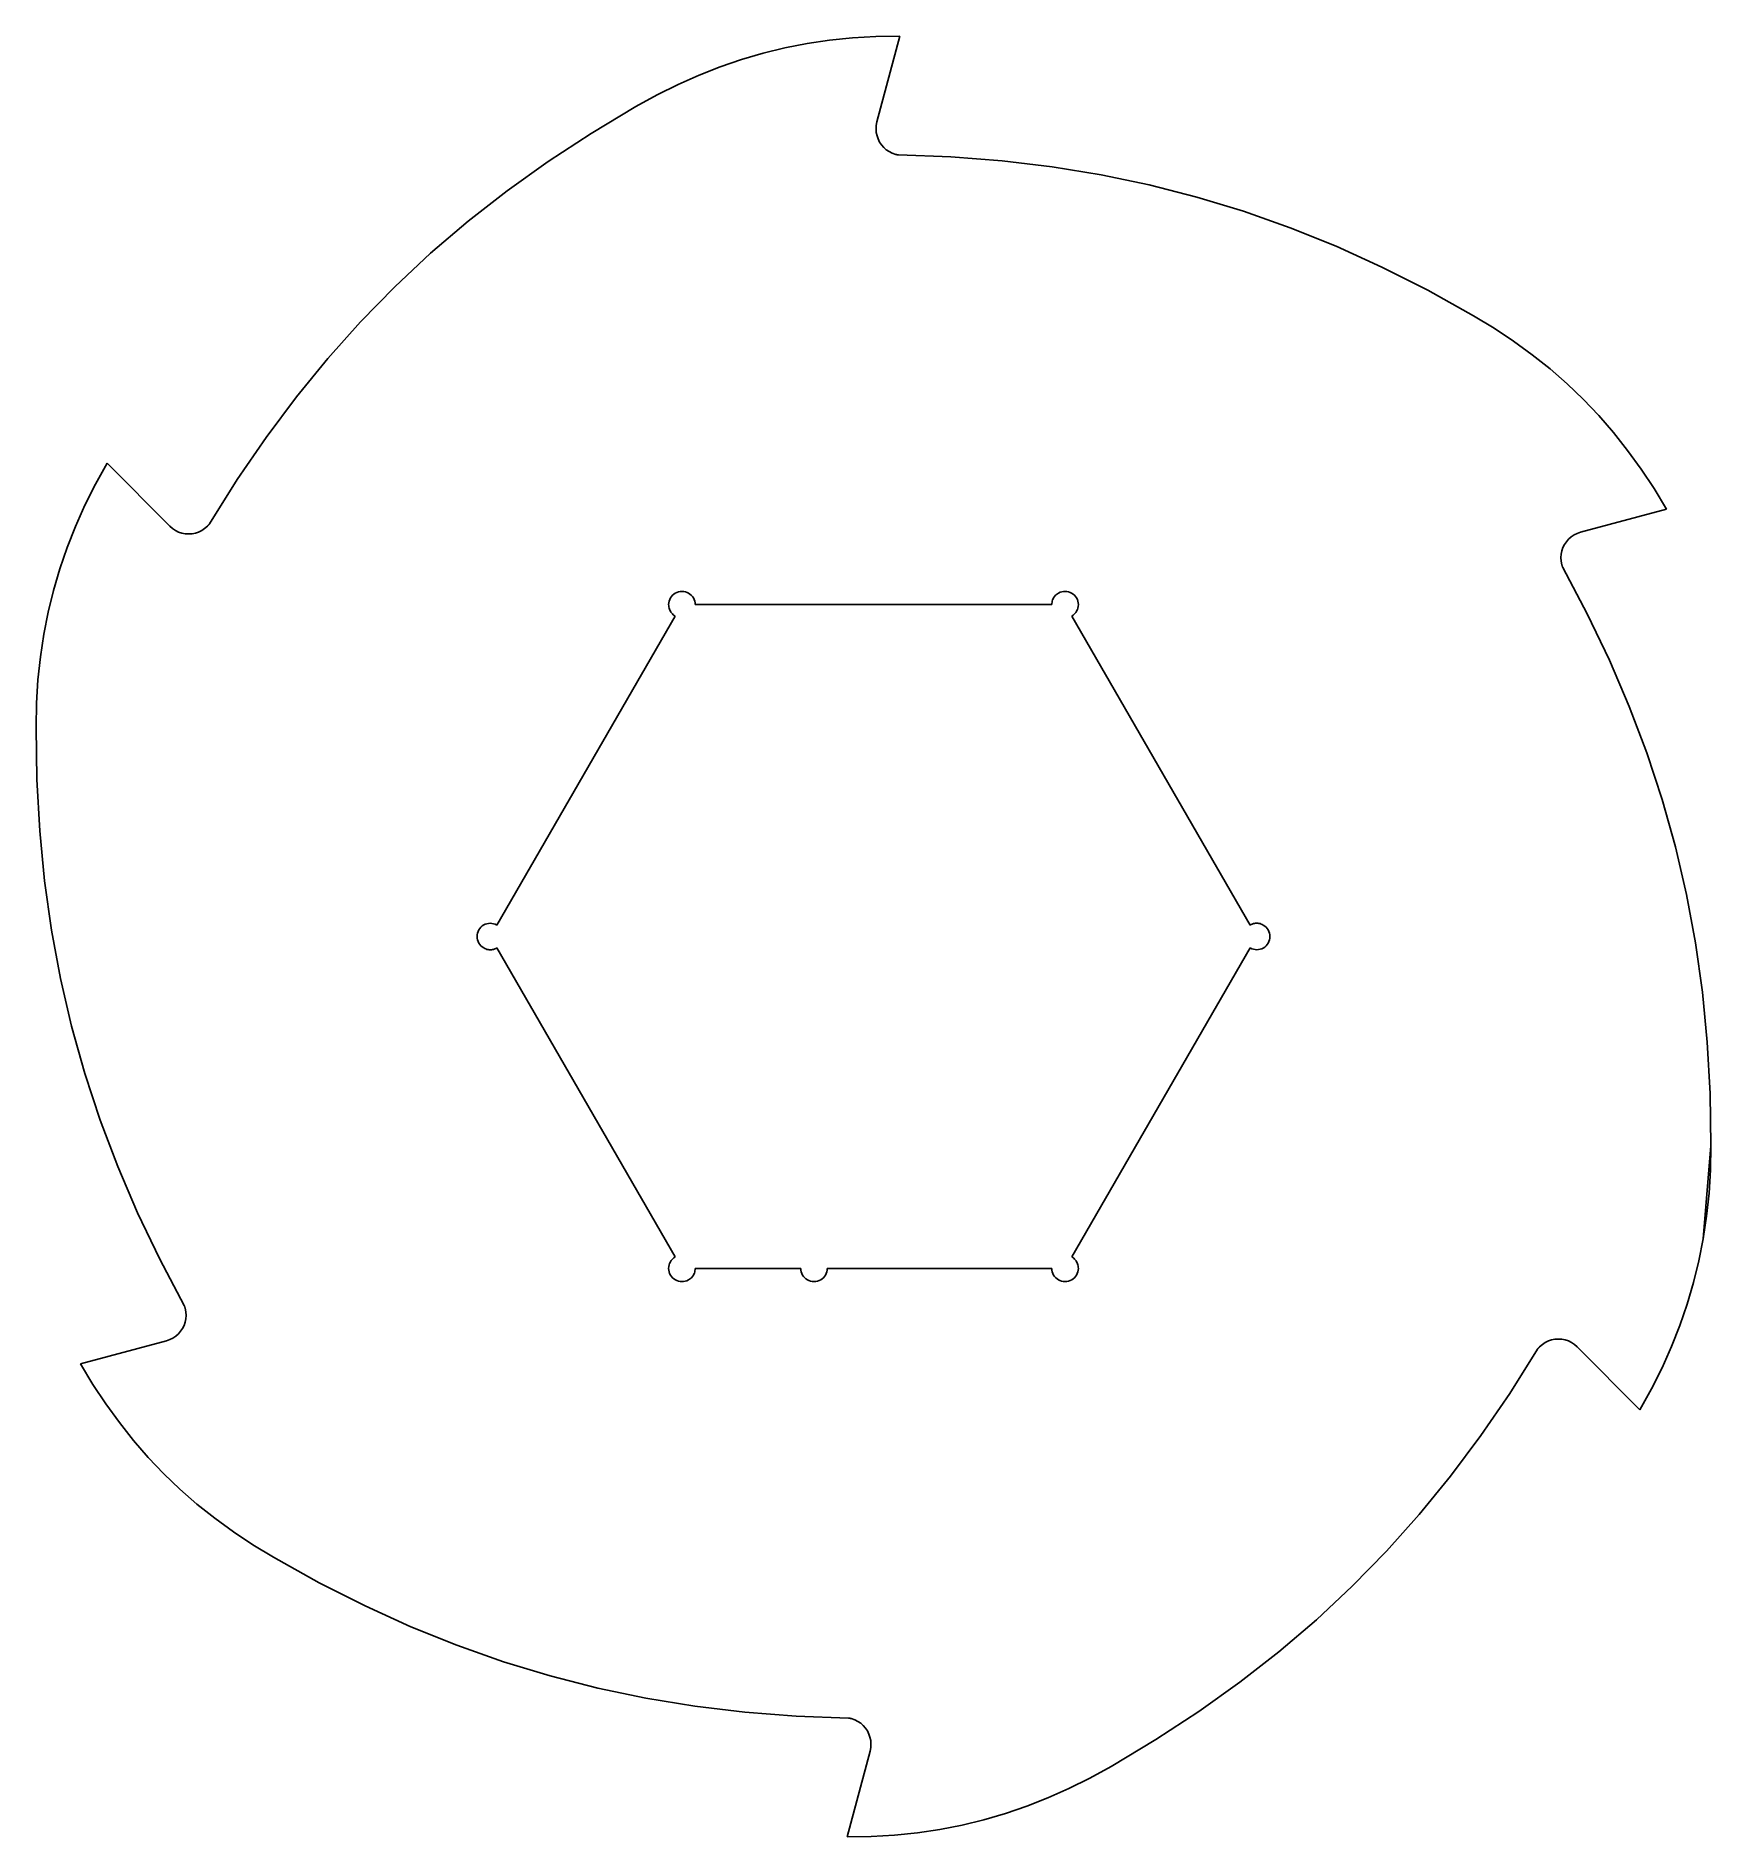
# Model space of a CAD drawing. Header units: metres. Extents: x -3.7 to 63.9, y -36.3 to 36.4.
import ezdxf

# ---------------------------------------------------------------- set-up
doc = ezdxf.new("R2010")
doc.units = ezdxf.units.M

msp = doc.modelspace()

# ---------------------------------------------------------------- linework, layer by layer
for p, q in [((30.2143, 36.384), (29.2671, 36.3276)), ((31.1838, 36.4026), (30.2143, 36.384)), ((30.254, 32.9324), (31.1838, 36.4026)), ((25.6554, 35.7131), (24.7854, 35.4591)), ((26.5363, 35.9263), (25.6554, 35.7131)), ((27.4304, 36.0994), (26.5363, 35.9263)), ((28.3399, 36.233), (27.4304, 36.0994)), ((29.2671, 36.3276), (28.3399, 36.233)), ((23.9239, 35.1638), (23.0688, 34.8265)), ((24.7854, 35.4591), (23.9239, 35.1638)), ((22.2177, 34.4467), (21.3683, 34.0236)), ((23.0688, 34.8265), (22.2177, 34.4467)), ((20.5184, 33.5568), (18.7029, 32.4682)), ((21.3683, 34.0236), (20.5184, 33.5568)), ((30.2172, 32.6477), (30.2258, 32.7896)), ((30.2258, 32.7896), (30.254, 32.9324)), ((18.7029, 32.4682), (16.9692, 31.3346)), ((30.2274, 32.5082), (30.2172, 32.6477)), ((30.2553, 32.3728), (30.2274, 32.5082)), ((30.3001, 32.2429), (30.2553, 32.3728)), ((30.3609, 32.1202), (30.3001, 32.2429)), ((30.4368, 32.0062), (30.3609, 32.1202)), ((16.9692, 31.3346), (15.3133, 30.1522)), ((30.5268, 31.9024), (30.4368, 32.0062)), ((30.6302, 31.8105), (30.5268, 31.9024)), ((30.7459, 31.732), (30.6302, 31.8105)), ((30.8731, 31.6685), (30.7459, 31.732)), ((31.0109, 31.6214), (30.8731, 31.6685)), ((31.021, 31.6188), (31.0109, 31.6214)), ((31.0309, 31.6162), (31.021, 31.6188)), ((31.0406, 31.6139), (31.0309, 31.6162)), ((31.0502, 31.6116), (31.0406, 31.6139)), ((31.0598, 31.6095), (31.0502, 31.6116)), ((31.0694, 31.6074), (31.0598, 31.6095)), ((31.0789, 31.6055), (31.0694, 31.6074)), ((31.0885, 31.6036), (31.0789, 31.6055)), ((31.0983, 31.6018), (31.0885, 31.6036)), ((31.1082, 31.6001), (31.0983, 31.6018)), ((31.1182, 31.5985), (31.1082, 31.6001)), ((31.1286, 31.5969), (31.1182, 31.5985)), ((33.2439, 31.5158), (31.1286, 31.5969)), ((35.3092, 31.3558), (33.2439, 31.5158)), ((37.3296, 31.1156), (35.3092, 31.3558)), ((39.3104, 30.7937), (37.3296, 31.1156)), ((41.2568, 30.3886), (39.3104, 30.7937)), ((15.3133, 30.1522), (13.7316, 28.9171)), ((43.1739, 29.8988), (41.2568, 30.3886)), ((45.0669, 29.323), (43.1739, 29.8988)), ((46.941, 28.6597), (45.0669, 29.323)), ((13.7316, 28.9171), (12.22, 27.6257)), ((48.8015, 27.9074), (46.941, 28.6597)), ((50.6534, 27.0646), (48.8015, 27.9074)), ((12.22, 27.6257), (10.7748, 26.2742)), ((52.5021, 26.13), (50.6534, 27.0646)), ((10.7748, 26.2742), (9.39218, 24.8589)), ((54.3526, 25.102), (52.5021, 26.13)), ((9.39218, 24.8589), (8.06816, 23.3758)), ((55.1818, 24.5993), (54.3526, 25.102)), ((55.9728, 24.0753), (55.1818, 24.5993)), ((56.7273, 23.5281), (55.9728, 24.0753)), ((8.06816, 23.3758), (6.79895, 21.8214)), ((57.447, 22.9562), (56.7273, 23.5281)), ((58.1335, 22.3578), (57.447, 22.9562)), ((58.7884, 21.7313), (58.1335, 22.3578)), ((6.79895, 21.8214), (5.5807, 20.1917)), ((59.4136, 21.075), (58.7884, 21.7313)), ((60.0105, 20.3873), (59.4136, 21.075)), ((60.5809, 19.6664), (60.0105, 20.3873)), ((5.5807, 20.1917), (4.40955, 18.4831)), ((61.1265, 18.9107), (60.5809, 19.6664)), ((-0.852615, 19.1424), (-1.3212, 18.2935)), ((1.68771, 16.6021), (-0.852615, 19.1424)), ((-1.3212, 18.2935), (-1.746, 17.445)), ((4.40955, 18.4831), (3.28165, 16.6917)), ((61.6489, 18.1186), (61.1265, 18.9107)), ((62.1498, 17.2884), (61.6489, 18.1186)), ((-1.746, 17.445), (-2.12764, 16.5947)), ((58.6796, 16.3585), (62.1498, 17.2884)), ((-2.12764, 16.5947), (-2.46671, 15.7403)), ((1.79733, 16.5063), (1.68771, 16.6021)), ((1.91597, 16.4279), (1.79733, 16.5063)), ((2.04182, 16.3669), (1.91597, 16.4279)), ((2.17308, 16.3234), (2.04182, 16.3669)), ((2.30795, 16.2973), (2.17308, 16.3234)), ((2.44463, 16.2885), (2.30795, 16.2973)), ((2.5813, 16.2973), (2.44463, 16.2885)), ((2.71617, 16.3234), (2.5813, 16.2973)), ((2.84744, 16.3669), (2.71617, 16.3234)), ((2.97328, 16.4279), (2.84744, 16.3669)), ((3.09192, 16.5063), (2.97328, 16.4279)), ((3.20154, 16.6021), (3.09192, 16.5063)), ((3.20889, 16.6095), (3.20154, 16.6021)), ((3.21603, 16.6168), (3.20889, 16.6095)), ((3.22296, 16.624), (3.21603, 16.6168)), ((3.22974, 16.6313), (3.22296, 16.624)), ((3.23639, 16.6385), (3.22974, 16.6313)), ((3.24292, 16.6457), (3.23639, 16.6385)), ((3.24939, 16.653), (3.24292, 16.6457)), ((3.2558, 16.6604), (3.24939, 16.653)), ((3.26221, 16.668), (3.2558, 16.6604)), ((3.26863, 16.6757), (3.26221, 16.668)), ((3.2751, 16.6836), (3.26863, 16.6757)), ((3.28165, 16.6917), (3.2751, 16.6836)), ((58.1055, 15.9738), (58.1956, 16.0775)), ((58.1956, 16.0775), (58.2989, 16.1694)), ((58.2989, 16.1694), (58.4146, 16.2479)), ((58.4146, 16.2479), (58.5418, 16.3115)), ((58.5418, 16.3115), (58.6796, 16.3585)), ((-2.46671, 15.7403), (-2.76384, 14.8795)), ((57.886, 15.3323), (57.8961, 15.4718)), ((57.8945, 15.1904), (57.886, 15.3323)), ((57.8961, 15.4718), (57.924, 15.6072)), ((57.924, 15.6072), (57.9688, 15.7371)), ((57.9688, 15.7371), (58.0296, 15.8598)), ((58.0296, 15.8598), (58.1055, 15.9738)), ((-2.76384, 14.8795), (-3.01964, 14.0099)), ((57.9227, 15.0475), (57.8945, 15.1904)), ((57.9254, 15.0374), (57.9227, 15.0475)), ((57.9282, 15.0276), (57.9254, 15.0374)), ((57.931, 15.018), (57.9282, 15.0276)), ((57.9339, 15.0085), (57.931, 15.018)), ((57.9368, 14.9991), (57.9339, 15.0085)), ((57.9398, 14.9899), (57.9368, 14.9991)), ((57.9429, 14.9806), (57.9398, 14.9899)), ((57.9461, 14.9713), (57.9429, 14.9806)), ((57.9494, 14.962), (57.9461, 14.9713)), ((57.9529, 14.9526), (57.9494, 14.962)), ((57.9565, 14.9431), (57.9529, 14.9526)), ((57.9603, 14.9333), (57.9565, 14.9431)), ((58.9477, 13.0608), (57.9603, 14.9333)), ((-3.01964, 14.0099), (-3.23471, 13.1295)), ((21.9942, 13.8138), (22.0456, 13.8591)), ((22.0456, 13.8591), (22.1025, 13.8975)), ((22.1025, 13.8975), (22.1644, 13.9285)), ((22.1644, 13.9285), (22.2304, 13.9515)), ((22.2304, 13.9515), (22.3, 13.9657)), ((22.3, 13.9657), (22.3727, 13.9706)), ((22.3727, 13.9706), (22.4453, 13.9657)), ((22.4453, 13.9657), (22.515, 13.9515)), ((22.515, 13.9515), (22.581, 13.9286)), ((22.581, 13.9286), (22.6428, 13.8975)), ((22.6428, 13.8975), (22.6997, 13.8591)), ((22.6997, 13.8591), (22.7511, 13.8138)), ((37.4726, 13.8126), (37.5074, 13.844)), ((37.5074, 13.844), (37.5453, 13.8728)), ((37.5453, 13.8728), (37.5864, 13.8989)), ((37.5864, 13.8989), (37.6518, 13.931)), ((37.6518, 13.931), (37.7192, 13.9535)), ((37.7192, 13.9535), (37.7879, 13.9666)), ((37.7879, 13.9666), (37.8569, 13.9707)), ((37.8569, 13.9707), (37.9254, 13.9659)), ((37.9254, 13.9659), (37.9926, 13.9524)), ((37.9926, 13.9524), (38.0574, 13.9305)), ((38.0574, 13.9305), (38.1192, 13.9004)), ((38.1192, 13.9004), (38.177, 13.8624)), ((38.177, 13.8624), (38.2298, 13.8167)), ((-3.23471, 13.1295), (-3.4097, 12.2358)), ((21.8375, 13.4354), (21.8423, 13.508)), ((21.8395, 13.3867), (21.8375, 13.4354)), ((21.8454, 13.3395), (21.8395, 13.3867)), ((21.8423, 13.508), (21.8566, 13.5777)), ((21.8553, 13.2937), (21.8454, 13.3395)), ((21.8689, 13.2495), (21.8553, 13.2937)), ((21.8566, 13.5777), (21.8795, 13.6437)), ((21.8863, 13.2072), (21.8689, 13.2495)), ((21.8795, 13.6437), (21.9105, 13.7055)), ((21.9073, 13.1667), (21.8863, 13.2072)), ((21.9318, 13.1283), (21.9073, 13.1667)), ((21.9105, 13.7055), (21.949, 13.7625)), ((21.9598, 13.092), (21.9318, 13.1283)), ((21.949, 13.7625), (21.9942, 13.8138)), ((22.7511, 13.8138), (22.7964, 13.7625)), ((22.7964, 13.7625), (22.8348, 13.7055)), ((22.8348, 13.7055), (22.8658, 13.6437)), ((22.8658, 13.6437), (22.8888, 13.5777)), ((22.8888, 13.5777), (22.903, 13.508)), ((22.903, 13.508), (22.9079, 13.4354)), ((22.9079, 13.4354), (37.3188, 13.4354)), ((37.3188, 13.4354), (37.3208, 13.484)), ((37.3208, 13.484), (37.3268, 13.5313)), ((37.3268, 13.5313), (37.3366, 13.5771)), ((37.3366, 13.5771), (37.3503, 13.6212)), ((37.3503, 13.6212), (37.3676, 13.6636)), ((37.3676, 13.6636), (37.3886, 13.7041)), ((37.3886, 13.7041), (37.4132, 13.7425)), ((37.4132, 13.7425), (37.4412, 13.7787)), ((37.4412, 13.7787), (37.4726, 13.8126)), ((38.2298, 13.8167), (38.277, 13.7635)), ((38.281, 13.1125), (38.2353, 13.0596)), ((38.277, 13.7635), (38.3176, 13.703)), ((38.319, 13.1702), (38.281, 13.1125)), ((38.3176, 13.703), (38.3496, 13.6377)), ((38.3491, 13.232), (38.319, 13.1702)), ((38.371, 13.2969), (38.3491, 13.232)), ((38.3496, 13.6377), (38.3721, 13.5702)), ((38.3845, 13.364), (38.371, 13.2969)), ((38.3721, 13.5702), (38.3853, 13.5016)), ((38.3893, 13.4325), (38.3845, 13.364)), ((38.3853, 13.5016), (38.3893, 13.4325)), ((14.8996, 0.491669), (22.1051, 12.9719)), ((21.9913, 13.0582), (21.9598, 13.092)), ((22.026, 13.0267), (21.9913, 13.0582)), ((22.0639, 12.9979), (22.026, 13.0267)), ((22.1051, 12.9719), (22.0639, 12.9979)), ((38.1821, 13.0124), (38.1216, 12.9719)), ((38.1216, 12.9719), (45.3271, 0.491669)), ((38.2353, 13.0596), (38.1821, 13.0124)), ((59.8418, 11.1923), (58.9477, 13.0608)), ((-3.4097, 12.2358), (-3.54518, 11.3266)), ((-3.54518, 11.3266), (-3.64178, 10.3996)), ((60.644, 9.3224), (59.8418, 11.1923)), ((-3.64178, 10.3996), (-3.70012, 9.45248)), ((-3.70012, 9.45248), (-3.72079, 8.48306)), ((61.3556, 7.446), (60.644, 9.3224)), ((-3.72079, 8.48306), (-3.68581, 6.36647)), ((61.978, 5.55785), (61.3556, 7.446)), ((-3.68581, 6.36647), (-3.57092, 4.29819)), ((62.5124, 3.65273), (61.978, 5.55785)), ((-3.57092, 4.29819), (-3.3748, 2.27296)), ((62.9603, 1.72542), (62.5124, 3.65273)), ((-3.3748, 2.27296), (-3.09612, 0.285614)), ((63.3228, -0.229294), (62.9603, 1.72542)), ((-3.09612, 0.285614), (-2.73352, -1.6691)), ((14.0967, 0.025284), (14.1008, 0.094315)), ((14.1015, -0.043213), (14.0967, 0.025284)), ((14.1008, 0.094315), (14.1139, 0.162979)), ((14.1139, 0.162979), (14.1364, 0.230423)), ((14.1364, 0.230423), (14.1685, 0.295761)), ((14.1685, 0.295761), (14.209, 0.356216)), ((14.209, 0.356216), (14.2562, 0.409424)), ((14.2562, 0.409424), (14.3091, 0.455154)), ((14.3091, 0.455154), (14.3669, 0.493179)), ((14.3669, 0.493179), (14.4286, 0.523254)), ((14.4286, 0.523254), (14.4935, 0.545135)), ((14.4935, 0.545135), (14.5606, 0.558624)), ((14.5606, 0.558624), (14.6291, 0.563461)), ((14.6291, 0.563461), (14.6982, 0.559418)), ((14.6982, 0.559418), (14.7668, 0.546249)), ((14.7668, 0.546249), (14.8343, 0.523758)), ((14.8343, 0.523758), (14.8996, 0.491669)), ((45.3271, 0.491669), (45.3702, 0.514252)), ((45.3702, 0.514252), (45.4142, 0.532715)), ((45.4142, 0.532715), (45.4587, 0.547089)), ((45.4587, 0.547089), (45.5038, 0.557358)), ((45.5038, 0.557358), (45.5492, 0.563507)), ((45.5492, 0.563507), (45.5947, 0.565567)), ((45.5947, 0.565567), (45.6402, 0.563507)), ((45.6402, 0.563507), (45.6856, 0.557358)), ((45.6856, 0.557358), (45.7307, 0.547089)), ((45.7307, 0.547089), (45.7753, 0.532715)), ((45.7753, 0.532715), (45.8192, 0.514252)), ((45.8192, 0.514252), (45.8623, 0.491669)), ((45.8623, 0.491669), (45.9228, 0.451126)), ((45.9228, 0.451126), (45.976, 0.403976)), ((45.976, 0.403976), (46.0217, 0.351074)), ((46.0217, 0.351074), (46.0597, 0.29332)), ((46.0597, 0.29332), (46.0898, 0.231567)), ((46.0898, 0.231567), (46.1117, 0.166687)), ((46.1117, 0.166687), (46.1252, 0.099548)), ((46.1252, 0.099548), (46.13, 0.031021)), ((46.13, 0.031021), (46.126, -0.037994)), ((14.115, -0.110352), (14.1015, -0.043213)), ((14.1369, -0.175232), (14.115, -0.110352)), ((14.167, -0.236984), (14.1369, -0.175232)), ((14.205, -0.294754), (14.167, -0.236984)), ((14.2507, -0.347641), (14.205, -0.294754)), ((14.3039, -0.394806), (14.2507, -0.347641)), ((14.3644, -0.435349), (14.3039, -0.394806)), ((14.4075, -0.457916), (14.3644, -0.435349)), ((14.4514, -0.476395), (14.4075, -0.457916)), ((14.496, -0.490768), (14.4514, -0.476395)), ((14.5411, -0.501022), (14.496, -0.490768)), ((14.5865, -0.507187), (14.5411, -0.501022)), ((14.632, -0.509232), (14.5865, -0.507187)), ((14.6776, -0.507187), (14.632, -0.509232)), ((14.7229, -0.501022), (14.6776, -0.507187)), ((14.768, -0.490768), (14.7229, -0.501022)), ((14.8126, -0.476395), (14.768, -0.490768)), ((14.8565, -0.457916), (14.8126, -0.476395)), ((14.8996, -0.435349), (14.8565, -0.457916)), ((22.1051, -12.9156), (14.8996, -0.435349)), ((45.3271, -0.435349), (38.1216, -12.9156)), ((45.3924, -0.467422), (45.3271, -0.435349)), ((45.4599, -0.489929), (45.3924, -0.467422)), ((45.5285, -0.503082), (45.4599, -0.489929)), ((45.5976, -0.507126), (45.5285, -0.503082)), ((45.6661, -0.502304), (45.5976, -0.507126)), ((45.7332, -0.488815), (45.6661, -0.502304)), ((45.7981, -0.466919), (45.7332, -0.488815)), ((45.8599, -0.436844), (45.7981, -0.466919)), ((45.9176, -0.398834), (45.8599, -0.436844)), ((45.9705, -0.353104), (45.9176, -0.398834)), ((46.0177, -0.299896), (45.9705, -0.353104)), ((46.0582, -0.239441), (46.0177, -0.299896)), ((46.0903, -0.174103), (46.0582, -0.239441)), ((46.1128, -0.106659), (46.0903, -0.174103)), ((46.126, -0.037994), (46.1128, -0.106659)), ((63.6015, -2.21664), (63.3228, -0.229294)), ((-2.73352, -1.6691), (-2.28569, -3.59642)), ((63.7977, -4.24187), (63.6015, -2.21664)), ((-2.28569, -3.59642), (-1.75127, -5.50154)), ((63.9126, -6.31015), (63.7977, -4.24187)), ((-1.75127, -5.50154), (-1.12892, -7.38969)), ((63.9475, -8.42671), (63.9126, -6.31015)), ((-1.12892, -7.38969), (-0.417313, -9.2661)), ((63.6364, -12.1794), (63.9475, -8.42671)), ((63.9475, -8.42673), (63.6364, -12.1794)), ((63.9268, -9.39613), (63.9475, -8.42673)), ((-0.417313, -9.2661), (0.384872, -11.136)), ((63.8685, -10.3432), (63.9268, -9.39613)), ((63.7719, -11.2702), (63.8685, -10.3432)), ((0.384872, -11.136), (1.27902, -13.0045)), ((63.6364, -12.1794), (63.7719, -11.2702)), ((63.4614, -13.0732), (63.6364, -12.1794)), ((1.27902, -13.0045), (2.26643, -14.877)), ((21.9077, -13.1139), (21.9457, -13.0562)), ((21.9457, -13.0562), (21.9914, -13.0033)), ((21.9914, -13.0033), (22.0446, -12.9561)), ((22.0446, -12.9561), (22.1051, -12.9156)), ((38.1216, -12.9156), (38.1628, -12.9416)), ((38.1628, -12.9416), (38.2007, -12.9704)), ((38.2007, -12.9704), (38.2355, -13.0018)), ((38.2355, -13.0018), (38.2669, -13.0357)), ((38.2669, -13.0357), (38.2949, -13.072)), ((38.2949, -13.072), (38.3194, -13.1104)), ((63.2464, -13.9536), (63.4614, -13.0732)), ((21.8374, -13.3762), (21.8422, -13.3077)), ((21.8414, -13.4452), (21.8374, -13.3762)), ((21.8546, -13.5139), (21.8414, -13.4452)), ((21.8422, -13.3077), (21.8557, -13.2406)), ((21.8771, -13.5813), (21.8546, -13.5139)), ((21.8557, -13.2406), (21.8776, -13.1757)), ((21.9092, -13.6467), (21.8771, -13.5813)), ((21.8776, -13.1757), (21.9077, -13.1139)), ((21.9497, -13.7072), (21.9092, -13.6467)), ((21.9969, -13.7604), (21.9497, -13.7072)), ((22.0498, -13.8061), (21.9969, -13.7604)), ((22.1075, -13.8441), (22.0498, -13.8061)), ((22.6814, -13.8165), (22.6403, -13.8426)), ((22.7194, -13.7877), (22.6814, -13.8165)), ((22.7541, -13.7563), (22.7194, -13.7877)), ((22.7855, -13.7224), (22.7541, -13.7563)), ((22.8135, -13.6862), (22.7855, -13.7224)), ((22.8381, -13.6478), (22.8135, -13.6862)), ((22.8591, -13.6073), (22.8381, -13.6478)), ((22.8764, -13.5649), (22.8591, -13.6073)), ((22.8901, -13.5208), (22.8764, -13.5649)), ((22.8999, -13.475), (22.8901, -13.5208)), ((22.9059, -13.4277), (22.8999, -13.475)), ((22.9079, -13.3791), (22.9059, -13.4277)), ((27.1763, -13.3791), (22.9079, -13.3791)), ((27.1812, -13.4517), (27.1763, -13.3791)), ((27.1954, -13.5214), (27.1812, -13.4517)), ((27.2184, -13.5874), (27.1954, -13.5214)), ((27.2494, -13.6492), (27.2184, -13.5874)), ((27.2878, -13.7061), (27.2494, -13.6492)), ((27.3331, -13.7575), (27.2878, -13.7061)), ((27.3845, -13.8028), (27.3331, -13.7575)), ((27.4414, -13.8412), (27.3845, -13.8028)), ((28.0386, -13.8028), (27.9817, -13.8412)), ((28.09, -13.7575), (28.0386, -13.8028)), ((28.1352, -13.7061), (28.09, -13.7575)), ((28.1737, -13.6492), (28.1352, -13.7061)), ((28.2047, -13.5874), (28.1737, -13.6492)), ((28.2276, -13.5214), (28.2047, -13.5874)), ((28.2419, -13.4517), (28.2276, -13.5214)), ((28.2468, -13.3791), (28.2419, -13.4517)), ((37.3188, -13.3791), (28.2468, -13.3791)), ((37.3237, -13.4517), (37.3188, -13.3791)), ((37.3379, -13.5214), (37.3237, -13.4517)), ((37.3609, -13.5874), (37.3379, -13.5214)), ((37.3919, -13.6492), (37.3609, -13.5874)), ((37.4303, -13.7061), (37.3919, -13.6492)), ((37.4756, -13.7575), (37.4303, -13.7061)), ((37.527, -13.8028), (37.4756, -13.7575)), ((37.5839, -13.8412), (37.527, -13.8028)), ((38.1811, -13.8028), (38.1242, -13.8412)), ((38.2325, -13.7575), (38.1811, -13.8028)), ((38.2777, -13.7061), (38.2325, -13.7575)), ((38.3162, -13.6492), (38.2777, -13.7061)), ((38.3472, -13.5874), (38.3162, -13.6492)), ((38.3194, -13.1104), (38.3404, -13.1508)), ((38.3404, -13.1508), (38.3578, -13.1932)), ((38.3701, -13.5214), (38.3472, -13.5874)), ((38.3578, -13.1932), (38.3714, -13.2374)), ((38.3844, -13.4517), (38.3701, -13.5214)), ((38.3714, -13.2374), (38.3813, -13.2832)), ((38.3813, -13.2832), (38.3872, -13.3304)), ((38.3893, -13.3791), (38.3844, -13.4517)), ((38.3872, -13.3304), (38.3893, -13.3791)), ((22.1693, -13.8742), (22.1075, -13.8441)), ((22.2341, -13.8961), (22.1693, -13.8742)), ((22.3013, -13.9095), (22.2341, -13.8961)), ((22.3698, -13.9144), (22.3013, -13.9095)), ((22.4388, -13.9103), (22.3698, -13.9144)), ((22.5075, -13.8972), (22.4388, -13.9103)), ((22.575, -13.8747), (22.5075, -13.8972)), ((22.6403, -13.8426), (22.575, -13.8747)), ((27.5032, -13.8722), (27.4414, -13.8412)), ((27.5693, -13.8952), (27.5032, -13.8722)), ((27.6389, -13.9094), (27.5693, -13.8952)), ((27.7115, -13.9143), (27.6389, -13.9094)), ((27.7842, -13.9094), (27.7115, -13.9143)), ((27.8538, -13.8952), (27.7842, -13.9094)), ((27.9199, -13.8722), (27.8538, -13.8952)), ((27.9817, -13.8412), (27.9199, -13.8722)), ((37.6457, -13.8722), (37.5839, -13.8412)), ((37.7118, -13.8952), (37.6457, -13.8722)), ((37.7814, -13.9094), (37.7118, -13.8952)), ((37.854, -13.9143), (37.7814, -13.9094)), ((37.9267, -13.9094), (37.854, -13.9143)), ((37.9963, -13.8952), (37.9267, -13.9094)), ((38.0624, -13.8722), (37.9963, -13.8952)), ((38.1242, -13.8412), (38.0624, -13.8722)), ((62.9906, -14.8231), (63.2464, -13.9536)), ((2.26643, -14.877), (2.2702, -14.8867)), ((2.2702, -14.8867), (2.27382, -14.8963)), ((2.27382, -14.8963), (2.27728, -14.9057)), ((2.27728, -14.9057), (2.28061, -14.915)), ((2.28061, -14.915), (2.28381, -14.9243)), ((2.28381, -14.9243), (2.28691, -14.9335)), ((2.28691, -14.9335), (2.28992, -14.9428)), ((2.28992, -14.9428), (2.29283, -14.9522)), ((2.29283, -14.9522), (2.2957, -14.9617)), ((2.2957, -14.9617), (2.29849, -14.9713)), ((2.29849, -14.9713), (2.30127, -14.9811)), ((2.30127, -14.9811), (2.30402, -14.9912)), ((2.30402, -14.9912), (2.33217, -15.134)), ((2.34073, -15.276), (2.3306, -15.4154)), ((2.33217, -15.134), (2.34073, -15.276)), ((62.6934, -15.684), (62.9906, -14.8231)), ((2.12119, -15.9175), (2.03113, -16.0212)), ((2.19707, -15.8035), (2.12119, -15.9175)), ((2.25787, -15.6807), (2.19707, -15.8035)), ((2.30267, -15.5509), (2.25787, -15.6807)), ((2.3306, -15.4154), (2.30267, -15.5509)), ((62.3544, -16.5384), (62.6934, -15.684)), ((1.54709, -16.3022), (-1.92307, -17.232)), ((1.68488, -16.2552), (1.54709, -16.3022)), ((1.81207, -16.1916), (1.68488, -16.2552)), ((1.9278, -16.1131), (1.81207, -16.1916)), ((2.03113, -16.0212), (1.9278, -16.1131)), ((55.8172, -18.4268), (56.9451, -16.6354)), ((56.9451, -16.6354), (56.9516, -16.6272)), ((56.9516, -16.6272), (56.9581, -16.6193)), ((56.9581, -16.6193), (56.9645, -16.6116)), ((56.9645, -16.6116), (56.9709, -16.6041)), ((56.9709, -16.6041), (56.9773, -16.5967)), ((56.9773, -16.5967), (56.9838, -16.5894)), ((56.9838, -16.5894), (56.9903, -16.5821)), ((56.9903, -16.5821), (56.997, -16.5749)), ((56.997, -16.5749), (57.0037, -16.5677)), ((57.0037, -16.5677), (57.0107, -16.5605)), ((57.0107, -16.5605), (57.0178, -16.5532)), ((57.0178, -16.5532), (57.0252, -16.5457)), ((57.0252, -16.5457), (57.1348, -16.4499)), ((57.1348, -16.4499), (57.2534, -16.3716)), ((57.2534, -16.3716), (57.3793, -16.3106)), ((57.3793, -16.3106), (57.5105, -16.2671)), ((57.5105, -16.2671), (57.6454, -16.2409)), ((57.6454, -16.2409), (57.7821, -16.2322)), ((57.7821, -16.2322), (57.9187, -16.2409)), ((57.9187, -16.2409), (58.0536, -16.2671)), ((58.0536, -16.2671), (58.1849, -16.3106)), ((58.1849, -16.3106), (58.3107, -16.3716)), ((58.3107, -16.3716), (58.4294, -16.4499)), ((58.4294, -16.4499), (58.539, -16.5457)), ((58.539, -16.5457), (61.0793, -19.0861)), ((61.9727, -17.3887), (62.3544, -16.5384)), ((-1.92307, -17.232), (-1.42218, -18.0623)), ((61.5479, -18.2372), (61.9727, -17.3887)), ((-1.42218, -18.0623), (-0.89978, -18.8544)), ((-0.89978, -18.8544), (-0.354202, -19.6101)), ((54.646, -20.1354), (55.8172, -18.4268)), ((61.0793, -19.0861), (61.5479, -18.2372)), ((-0.354202, -19.6101), (0.216217, -20.3309)), ((0.216217, -20.3309), (0.813156, -21.0187)), ((53.4277, -21.765), (54.646, -20.1354)), ((0.813156, -21.0187), (1.43828, -21.675)), ((1.43828, -21.675), (2.09325, -22.3015)), ((52.1586, -23.3195), (53.4277, -21.765)), ((2.09325, -22.3015), (2.77972, -22.8999)), ((2.77972, -22.8999), (3.49939, -23.4718)), ((3.49939, -23.4718), (4.25391, -24.019)), ((50.8345, -24.8026), (52.1586, -23.3195)), ((4.25391, -24.019), (5.04492, -24.543)), ((5.04492, -24.543), (5.87413, -25.0456)), ((5.87413, -25.0456), (7.72464, -26.0737)), ((49.4519, -26.2179), (50.8345, -24.8026)), ((7.72464, -26.0737), (9.57327, -27.0083)), ((48.0067, -27.5694), (49.4519, -26.2179)), ((9.57327, -27.0083), (11.4252, -27.8511)), ((46.4951, -28.8608), (48.0067, -27.5694)), ((11.4252, -27.8511), (13.2857, -28.6034)), ((13.2857, -28.6034), (15.1598, -29.2667)), ((44.9134, -30.0958), (46.4951, -28.8608)), ((15.1598, -29.2667), (17.0528, -29.8425)), ((17.0528, -29.8425), (18.9699, -30.3323)), ((18.9699, -30.3323), (20.9163, -30.7374)), ((43.2576, -31.2783), (44.9134, -30.0958)), ((20.9163, -30.7374), (22.8971, -31.0593)), ((22.8971, -31.0593), (24.9176, -31.2995)), ((41.5238, -32.4119), (43.2576, -31.2783)), ((24.9176, -31.2995), (26.9828, -31.4595)), ((26.9828, -31.4595), (29.0982, -31.5406)), ((29.0982, -31.5406), (29.1085, -31.5421)), ((29.1085, -31.5421), (29.1185, -31.5438)), ((29.1185, -31.5438), (29.1284, -31.5455)), ((29.1284, -31.5455), (29.1382, -31.5473)), ((29.1382, -31.5473), (29.1478, -31.5491)), ((29.1478, -31.5491), (29.1573, -31.5511)), ((29.1573, -31.5511), (29.1669, -31.5531)), ((29.1669, -31.5531), (29.1765, -31.5553)), ((29.1765, -31.5553), (29.1861, -31.5575)), ((29.1861, -31.5575), (29.1958, -31.5599)), ((29.1958, -31.5599), (29.2057, -31.5624)), ((29.2057, -31.5624), (29.2158, -31.5651)), ((29.2158, -31.5651), (29.3536, -31.6121)), ((29.3536, -31.6121), (29.4808, -31.6757)), ((29.4808, -31.6757), (29.5965, -31.7542)), ((29.5965, -31.7542), (29.6999, -31.8461)), ((29.6999, -31.8461), (29.7899, -31.9498)), ((29.7899, -31.9498), (29.8658, -32.0639)), ((29.8658, -32.0639), (29.9266, -32.1866)), ((29.9266, -32.1866), (29.9714, -32.3164)), ((29.9714, -32.3164), (29.9993, -32.4519)), ((30.0009, -32.7333), (29.9727, -32.8761)), ((29.9993, -32.4519), (30.0095, -32.5914)), ((30.0095, -32.5914), (30.0009, -32.7333)), ((39.7083, -33.5005), (41.5238, -32.4119)), ((29.9727, -32.8761), (29.0429, -36.3463)), ((38.009, -34.3904), (38.8584, -33.9673)), ((38.8584, -33.9673), (39.7083, -33.5005)), ((36.3028, -35.1075), (37.1579, -34.7702)), ((37.1579, -34.7702), (38.009, -34.3904)), ((34.5713, -35.6568), (35.4413, -35.4028)), ((35.4413, -35.4028), (36.3028, -35.1075)), ((29.0429, -36.3463), (30.0124, -36.3277)), ((30.0124, -36.3277), (30.9596, -36.2713)), ((30.9596, -36.2713), (31.8868, -36.1767)), ((31.8868, -36.1767), (32.7963, -36.0431)), ((32.7963, -36.0431), (33.6903, -35.87)), ((33.6903, -35.87), (34.5713, -35.6568))]:
    msp.add_line(p, q)

doc.saveas('drawing.dxf')
